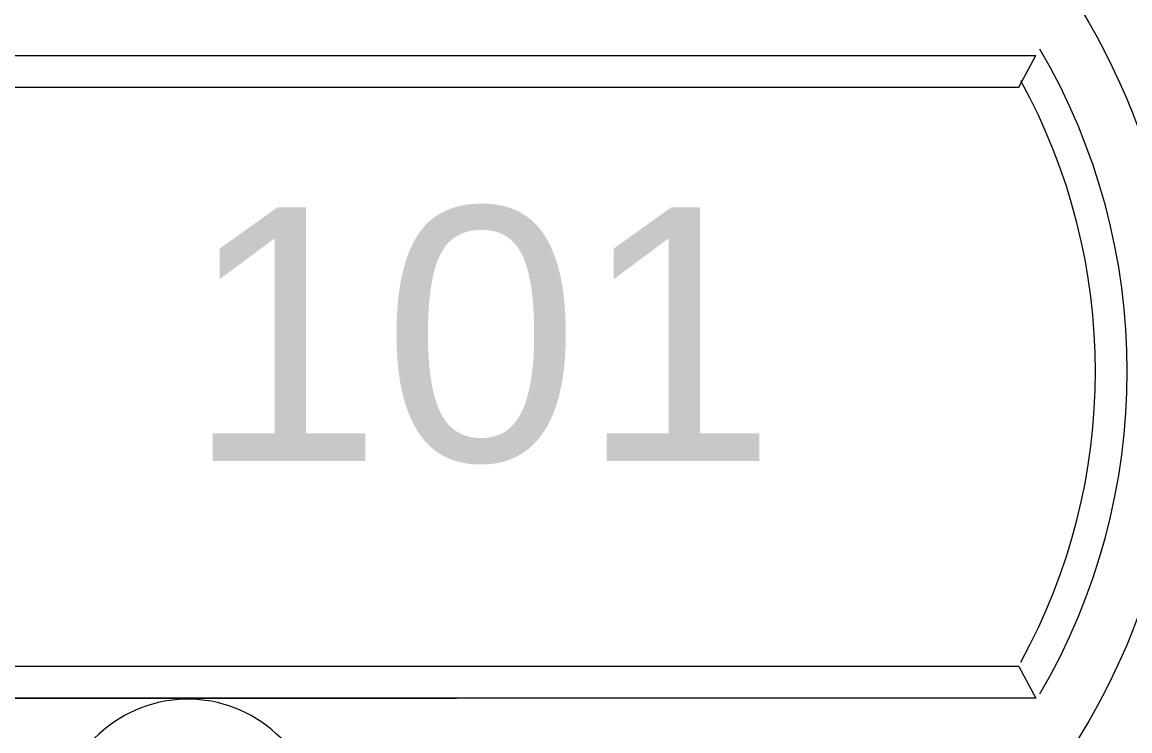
# Model space of a CAD drawing. Header units: millimetres. Extents: x 53 to 176, y -29 to 32.
# Drawn here: x 113.024 to 113.756, y -14.194 to -13.726 of the extents above; entities that cross this region are included whole.
import ezdxf

# ---------------------------------------------------------------- set-up
doc = ezdxf.new("R2010")
doc.units = ezdxf.units.MM
doc.layers.add('15 - Quadro de medição', color=6, linetype='Continuous')
doc.styles.add('Arial0', font='arial.ttf', dxfattribs={"height": 3.14658})

msp = doc.modelspace()

# ---------------------------------------------------------------- linework, layer by layer
at = {"layer": '15 - Quadro de medição', "color": 7, "linetype": 'Continuous', "lineweight": 20, "true_color": 0x000007}
for points in [[(112.95324, -13.74751), (113.69352, -13.74751), (113.69352, -13.74751)], [(113.68234, -13.76847), (113.69352, -13.74751), (113.69352, -13.74751)], [(112.96441, -13.76847), (113.68234, -13.76847), (113.68234, -13.76847)], [(113.68234, -14.15118), (112.96441, -14.15118), (112.96441, -14.15118)], [(113.68234, -14.15118), (113.69352, -14.17213), (113.69352, -14.17213)], [(113.69352, -14.17213), (112.95324, -14.17213), (112.95324, -14.17213)], [(112.95324, -14.17213), (113.31081, -14.17213), (113.31081, -14.17213)]]:
    msp.add_lwpolyline(points, dxfattribs=at)
for points, knots in [([(113.86113, -13.95703), (113.86113, -13.66091), (113.62228, -13.42207), (113.32617, -13.42207), (113.32617, -13.42207), (113.03145, -13.42207), (112.79261, -13.66091), (112.79261, -13.95703), (112.79261, -13.95703), (112.79261, -14.25174), (113.03145, -14.49059), (113.32617, -14.49059), (113.32617, -14.49059), (113.62228, -14.49059), (113.86113, -14.25174), (113.86113, -13.95703)], [0, 0, 0, 0, 0.0625, 0.0625, 0.0625, 0.062501, 0.125, 0.125, 0.125, 0.125001, 0.1875, 0.1875, 0.1875, 0.187501, 1, 1, 1, 1]), ([(113.06498, -13.45), (112.83172, -13.57013), (112.7102, -13.83551), (112.77305, -14.09112), (112.77305, -14.09112), (112.83451, -14.34672), (113.06358, -14.5269), (113.32617, -14.5269), (113.32617, -14.5269), (113.59016, -14.5269), (113.81923, -14.34672), (113.88068, -14.09112), (113.88068, -14.09112), (113.94354, -13.83551), (113.82202, -13.57013), (113.58876, -13.45)], [0, 0, 0, 0, 0.0625, 0.0625, 0.0625, 0.062501, 0.125, 0.125, 0.125, 0.125001, 0.1875, 0.1875, 0.1875, 0.187501, 1, 1, 1, 1]), ([(113.82621, -13.95703), (113.82621, -13.68047), (113.60273, -13.45699), (113.32617, -13.45699), (113.32617, -13.45699), (113.05101, -13.45699), (112.82753, -13.68047), (112.82753, -13.95703), (112.82753, -13.95703), (112.82753, -14.23219), (113.05101, -14.45567), (113.32617, -14.45567), (113.32617, -14.45567), (113.60273, -14.45567), (113.82621, -14.23219), (113.82621, -13.95703)], [0, 0, 0, 0, 0.0625, 0.0625, 0.0625, 0.062501, 0.125, 0.125, 0.125, 0.125001, 0.1875, 0.1875, 0.1875, 0.187501, 1, 1, 1, 1]), ([(113.78989, -13.95703), (113.78989, -13.70002), (113.58317, -13.4933), (113.32617, -13.4933), (113.32617, -13.4933), (113.07056, -13.4933), (112.86384, -13.70002), (112.86384, -13.95703), (112.86384, -13.95703), (112.86384, -14.21263), (113.07056, -14.41935), (113.32617, -14.41935), (113.32617, -14.41935), (113.58317, -14.41935), (113.78989, -14.21263), (113.78989, -13.95703)], [0, 0, 0, 0, 0.0625, 0.0625, 0.0625, 0.062501, 0.125, 0.125, 0.125, 0.125001, 0.1875, 0.1875, 0.1875, 0.187501, 1, 1, 1, 1]), ([(113.20465, -14.3118), (113.23119, -14.27549), (113.2256, -14.22521), (113.19208, -14.19587), (113.19208, -14.19587), (113.15856, -14.16514), (113.10828, -14.16514), (113.07475, -14.19587), (113.07475, -14.19587), (113.04123, -14.22521), (113.03704, -14.27549), (113.06358, -14.3118)], [0, 0, 0, 0, 0.083333, 0.083333, 0.083333, 0.083334, 0.166667, 0.166667, 0.166667, 0.166668, 1, 1, 1, 1])]:
    msp.add_open_spline(points, degree=3, knots=knots, dxfattribs=at)
for points in [[(113.69631, -14.16933), (113.77313, -14.03804), (113.77313, -13.87462), (113.69631, -13.74332)], [(113.68374, -14.14838), (113.74939, -14.02826), (113.74939, -13.8844), (113.68374, -13.76427)]]:
    msp.add_open_spline(points, degree=3, dxfattribs=at)

# ---------------------------------------------------------------- texts
at = {"layer": '15 - Quadro de medição', "color": 7, "true_color": 0x000007, "style": 'Arial0'}
msp.add_text('101', height=0.167488, dxfattribs=at).set_placement((113.13202, -14.01544))

doc.saveas('drawing.dxf')
